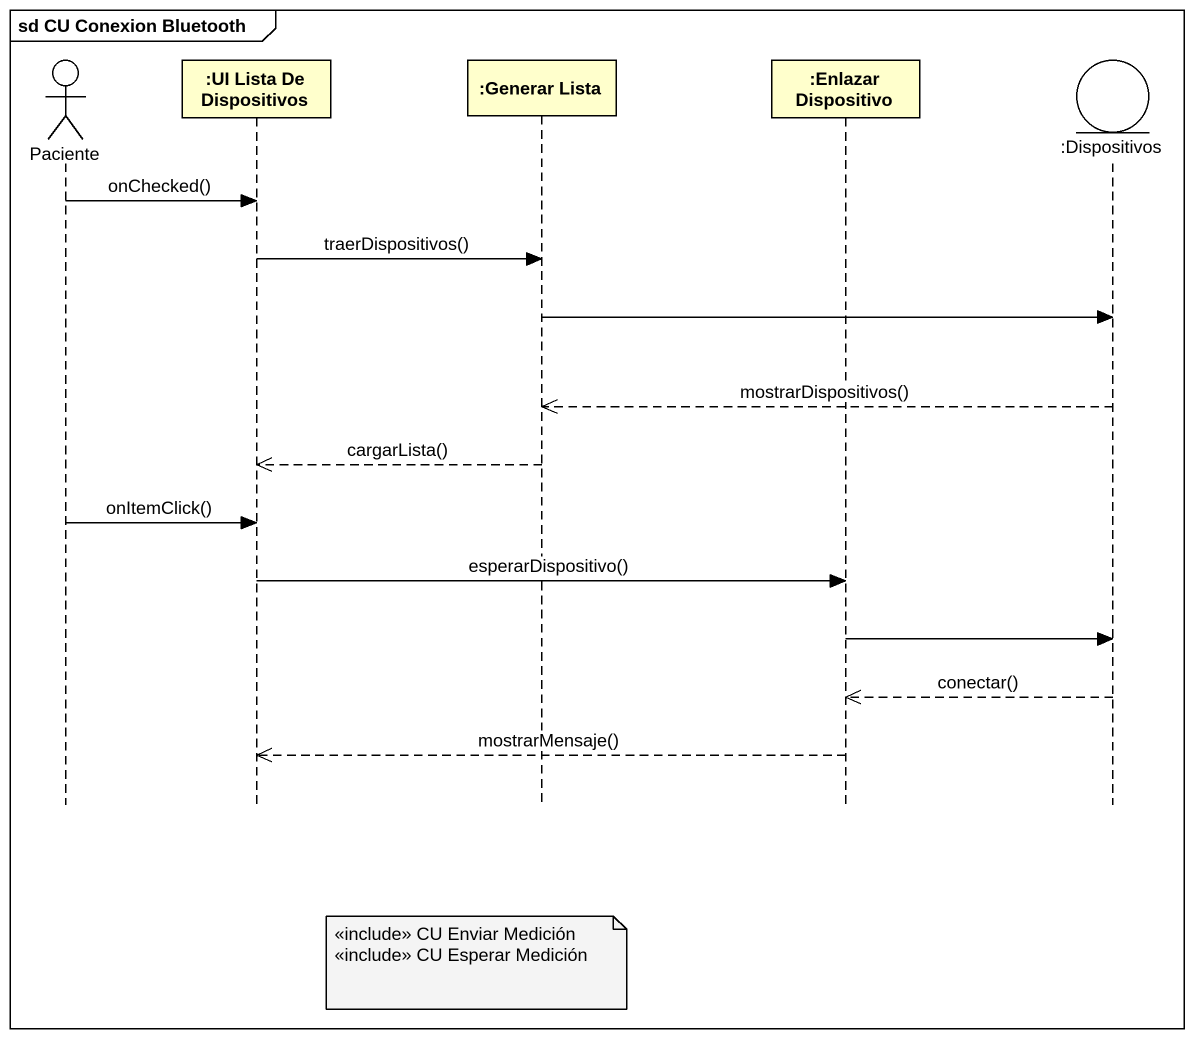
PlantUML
@startuml
mainframe sd CU Conexion Bluetooth
hide footbox
actor Paciente
participant ":UI Lista De Dispositivos" as UI_Lista_De_Dispositivos
participant ":Generar Lista" as Generar_Lista
participant ":Enlazar Dispositivo" as Enlazar_Dispositivo
entity ":Dispositivos" as Dispositivos

Paciente -> UI_Lista_De_Dispositivos : onChecked()
UI_Lista_De_Dispositivos -> Generar_Lista : traerDispositivos()
Generar_Lista -> Dispositivos
Dispositivos -->> Generar_Lista : mostrarDispositivos()
Generar_Lista -->> UI_Lista_De_Dispositivos : cargarLista()
Paciente -> UI_Lista_De_Dispositivos : onItemClick()
UI_Lista_De_Dispositivos -> Enlazar_Dispositivo : esperarDispositivo()
Enlazar_Dispositivo -> Dispositivos
Dispositivos -->> Enlazar_Dispositivo : conectar()
Enlazar_Dispositivo -->> UI_Lista_De_Dispositivos : mostrarMensaje()
note over Generar_Lista
  <<include>> CU Enviar Medición
  <<include>> CU Esperar Medición
end note
@enduml
